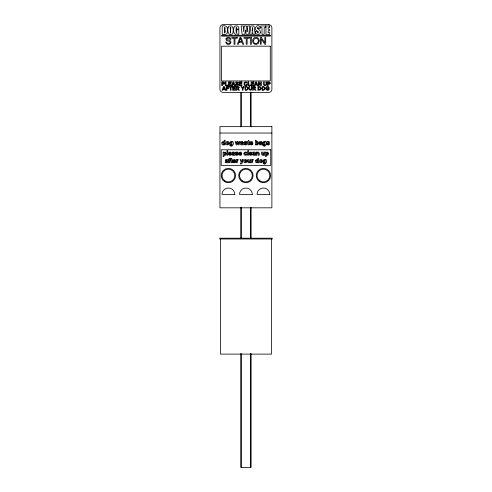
<?xml version="1.0" encoding="UTF-8"?>
<svg xmlns="http://www.w3.org/2000/svg" width="492" height="492" viewBox="0 0 492 492"><rect width="100%" height="100%" fill="white"/><g stroke="black" fill="none" stroke-linecap="round" stroke-linejoin="round"><path stroke-width="0.74" d="M220.416 238.995L220.416 354.111L271.584 354.111L271.584 238.995M240.717 353.625L240.717 467.4L251.111 467.4L251.111 353.625M240.717 238.312L240.717 207.562M240.717 126.844L240.717 92.25M241.375 467.4L241.375 353.625M241.375 238.312L241.375 207.562M241.375 126.844L241.375 92.25M250.459 467.4L250.459 353.625M250.459 238.312L250.459 207.562M250.459 126.844L250.459 92.25M251.111 238.312L251.111 207.562M251.111 126.844L251.111 92.25M219.949 133.043L271.885 133.043M219.617 238.196L272.383 238.196M219.617 238.995L272.383 238.995M227.98 160.706L228.165 162.754L227.322 162.754C221.32 163.03 230.25 159.285 225.238 160.38C225.508 159.002 228.251 159.137 227.98 160.706M234.696 153.24L234.881 155.287L234.038 155.287C228.036 155.564 236.966 151.819 231.953 152.914C232.23 151.536 234.973 151.671 234.696 153.24M243.282 142.742L243.472 144.863L242.248 144.691A1.384 1.384 0 0 1 241.455 144.937L240.994 144.869A0.966 0.966 0 0 1 240.514 144.513C239.204 142.569 246.203 142.065 240.44 142.403C240.723 140.976 243.565 141.118 243.282 142.742M255.36 153.24L255.545 155.287L254.702 155.287C248.7 155.564 257.63 151.819 252.617 152.914C252.894 151.536 255.637 151.671 255.36 153.24M262.027 142.742L262.218 144.863L260.994 144.691A1.384 1.384 0 0 1 260.2 144.937L259.739 144.869A0.966 0.966 0 0 1 259.259 144.513C257.949 142.569 264.948 142.065 259.179 142.403C259.469 140.976 262.31 141.118 262.027 142.742M237.218 161.081L237.199 162.754L236.351 162.754L236.351 159.543L237.138 159.543L237.138 159.998L237.673 159.494L238.429 159.629L237.218 161.081M252.359 161.081L252.341 162.754L251.492 162.754L251.492 159.543L252.279 159.543L252.279 159.998L252.814 159.494L253.571 159.629L252.359 161.081M251.892 88.486C251.91 92.385 246.947 89.421 248.903 86.512L249.659 86.512C248.355 90.565 252.476 90.657 251.135 86.512L251.892 86.512L251.892 88.486M266.59 83.911C266.609 87.816 261.646 84.852 263.601 81.943L264.358 81.943C263.054 85.995 267.174 86.088 265.834 81.943L266.59 81.943L266.59 83.911M227.255 31.832C227.974 34.957 224.088 34.458 222.206 34.323L222.206 25.947C226.394 24.668 228.589 27.859 227.255 31.832M229.795 145.085C231.48 148.609 234.555 144.002 232.925 141.536L232.101 141.536L232.101 142.004C230.096 139.808 228.405 144.728 231.049 144.863A1.138 1.138 0 0 0 231.837 144.562L232.046 144.322L231.615 145.515L229.795 145.085M249.795 160.896C249.838 163.528 247.365 161.21 248.577 159.543L247.722 159.543C246.886 161.001 248.196 164.082 249.856 162.274L249.856 162.754L250.643 162.754L250.643 159.543L249.795 159.543L249.795 160.896M262.814 145.085C264.493 148.609 267.574 144.002 265.944 141.536L265.12 141.536L265.12 142.004C263.109 139.808 261.418 144.728 264.069 144.863A1.138 1.138 0 0 0 264.856 144.562L265.065 144.322L264.635 145.515L262.814 145.085M263.146 162.963C264.764 166.364 267.734 161.923 266.166 159.543L265.373 159.543L265.373 159.992C262.5 157.471 262.396 164.697 265.317 162.231L264.899 163.381L263.146 162.963M263.755 153.43C263.798 156.062 261.326 153.744 262.531 152.077L261.683 152.077C260.84 153.535 262.156 156.616 263.817 154.808L263.817 155.287L264.604 155.287L264.604 152.077L263.755 152.077L263.755 153.43M233.829 27.927C232.821 30.123 233.977 36.593 237.292 33.727L237.495 34.323L238.86 34.323L238.86 29.828L236.308 29.828L236.308 31.101L236.75 31.101C235.982 38.019 235.773 22.404 236.683 29.028L238.86 29.028C240.004 25.596 233.952 24.409 233.829 27.927M228.067 27.632C227.575 30.332 227.532 35.818 231.769 34.268A2.005 2.005 0 0 0 232.987 32.638C233.479 29.938 233.522 24.452 229.284 26.002A2.005 2.005 0 0 0 228.067 27.632M257.058 153.381L257.039 155.287L256.191 155.287L256.191 152.077L256.984 152.077L256.984 152.545C258.663 150.749 259.997 153.793 259.118 155.287L258.269 155.287C259.075 154.316 257.814 151.358 257.058 153.381M225.078 31.672L224.967 32.7L224.389 32.89L224.389 27.38L225.041 27.687L225.078 31.672M230.207 27.577L230.52 33.081L230.803 27.349L230.207 27.577M260.286 88.394L260.01 89.439L258.681 89.63L258.681 87.152L259.991 87.361L260.286 88.394M244.782 83.486L244.911 84.63A0.836 0.836 0 0 0 245.317 85.036L245.686 85.11A0.756 0.756 0 0 0 246.308 84.809L246.517 84.316L247.248 84.55L246.246 85.682L244.721 85.467A1.654 1.654 0 0 1 244.106 84.642C242.962 82.539 246.48 80.626 247.242 82.976L246.492 83.154L245.982 82.57L245.323 82.601A0.849 0.849 0 0 0 244.911 83L244.782 83.486M259.179 40.891L258.528 43.13A2.798 2.798 0 0 1 257.574 43.985C255.76 45.061 253.103 43.997 252.759 41.845A4.637 4.637 0 0 1 252.894 39.458L253.577 38.314A2.989 2.989 0 0 1 255.237 37.417L256.824 37.466A3.13 3.13 0 0 1 257.98 38.056L258.78 39.065L259.179 40.891M265.668 88.093L265.994 89.593L267.267 90.313A2.509 2.509 0 0 0 268.466 90.153L269.155 89.747L269.155 88.252L267.525 88.252L267.525 88.886L268.392 88.886L268.392 89.36A1.642 1.642 0 0 1 267.746 89.655L267.279 89.661A0.959 0.959 0 0 1 266.726 89.347L266.596 87.588A0.935 0.935 0 0 1 267.07 87.176L267.814 87.139L268.355 87.693L269.106 87.551L268.927 87.09A1.267 1.267 0 0 0 268.386 86.617L266.615 86.635L265.668 88.093M245.483 88.08C245.016 90.749 248.841 89.396 247.255 87.416A0.916 0.916 0 0 0 246.726 87.115L246.283 87.115A0.929 0.929 0 0 0 245.748 87.416L245.483 88.08M262.353 88.08C261.885 90.749 265.711 89.396 264.124 87.416A0.916 0.916 0 0 0 263.601 87.115L263.152 87.115A0.929 0.929 0 0 0 262.623 87.416L262.353 88.08M228.94 158.947L228.915 159.543L228.442 159.543L228.442 160.208L228.915 160.208L228.915 162.754L229.764 162.754L229.764 160.208L230.397 160.208L230.397 159.543C229.389 159.986 229.709 158.467 230.502 158.947L230.613 158.35L229.905 158.246L228.94 158.947M253.638 40.27L253.761 42.084A2.306 2.306 0 0 0 254.61 43.234C256.953 44.827 259.229 41.574 257.968 39.434A2.159 2.159 0 0 0 256.572 38.216L254.647 38.499L253.638 40.27M221.861 142.791L221.935 143.922A1.513 1.513 0 0 0 222.458 144.679L222.692 144.82A1.236 1.236 0 0 0 223.786 144.802L224.266 144.371L224.266 144.863L225.084 144.863L225.084 140.269L224.204 140.269L224.204 141.924L222.685 141.567L221.861 142.791M255.489 160.749L255.563 161.843A1.458 1.458 0 0 0 256.068 162.575L257.082 162.79L257.814 162.28L257.814 162.754L258.601 162.754L258.601 158.319L257.753 158.319L257.753 159.918L256.283 159.574L255.489 160.749M258.614 143.166L257.759 144.82A1.248 1.248 0 0 1 256.941 144.9L256.184 144.371L256.184 144.863L255.36 144.863L255.36 140.269L256.246 140.269L256.246 141.924L256.941 141.487L258.005 141.708L258.614 143.166M226.252 153.664L225.65 155.109L224.653 155.331L223.971 154.888L223.971 156.505L223.116 156.505L223.116 152.077L223.909 152.077L223.909 152.545L225.428 152.114L226.252 153.664M268.595 153.664L267.992 155.109L266.996 155.331L266.313 154.888L266.313 156.505L265.459 156.505L265.459 152.077L266.252 152.077L266.252 152.545L267.771 152.114L268.595 153.664M260.391 32.183C260.698 35.799 254.216 34.864 255.477 31.322L257.5 31.322C256.676 33.505 259.136 33.382 258.115 31.439C251.203 29.28 259.376 21.463 260.207 28.481L258.183 28.481L258.109 27.306L257.55 27.349L257.562 28.468L260.01 30.393L260.391 32.183M261.067 88.425L260.317 90.054L257.925 90.264L257.925 86.512L260.329 86.721L261.067 88.425M228.423 153.326C227.802 155.158 230.748 156.222 231.351 154.408L229.696 154.672L229.272 153.928L231.4 153.928L231.185 152.741A1.322 1.322 0 0 0 230.514 152.12L229.038 152.256L228.423 153.326M232.716 160.792C232.095 162.624 235.041 163.688 235.65 161.874L233.989 162.139L233.565 161.394L235.693 161.394L235.477 160.208A1.322 1.322 0 0 0 234.807 159.586L233.331 159.722L232.716 160.792M238.755 153.326C238.134 155.158 241.08 156.222 241.689 154.408L240.028 154.672L239.604 153.928L241.732 153.928L241.517 152.741A1.322 1.322 0 0 0 240.846 152.12L239.37 152.256L238.755 153.326M249.087 153.326C248.46 155.158 251.406 156.222 252.015 154.408L250.36 154.672L249.93 153.928L252.064 153.928L251.843 152.741A1.322 1.322 0 0 0 251.178 152.12L249.702 152.256L249.087 153.326M249.813 142.834C249.167 144.734 252.224 145.835 252.851 143.953L251.135 144.224L250.692 143.455L252.9 143.455L252.673 142.225A1.371 1.371 0 0 0 251.978 141.579L250.453 141.721L249.813 142.834M243.983 153.307C243.3 155.294 246.621 156.241 246.984 154.199L246.154 154.058L245.25 154.605L244.832 153.621L245.244 152.723L246.947 153.024C246.621 151.499 244.057 151.757 243.983 153.307M248.319 88.394C243.86 96.008 243.841 80.75 248.319 88.394M265.194 88.394C260.729 96.008 260.711 80.75 265.194 88.394M239.18 87.564L238.19 88.609L239.481 90.264L238.577 90.264L237.021 88.695L236.867 90.264L236.111 90.264L236.111 86.512L238.577 86.617L239.18 87.564M255.76 87.564L254.77 88.609L256.061 90.264L255.157 90.264L253.601 88.695L253.454 90.264L252.691 90.264L252.691 86.512L255.157 86.617L255.76 87.564M227.144 161.382C226.726 163.455 225.139 160.736 227.144 161.382M233.86 153.916C233.442 155.989 231.861 153.27 233.86 153.916M247.298 28.887L247.052 31.9L246.572 25.947L244.309 25.947L243.706 31.697L243.257 25.947L241.142 25.947L242.113 34.323L244.819 34.323L245.428 29.932L246.086 34.323L248.811 34.323L249.776 25.947L247.66 25.947L247.298 28.887M242.415 143.443C241.984 145.589 240.342 142.772 242.415 143.443M254.524 153.916C254.106 155.989 252.525 153.27 254.524 153.916M261.16 143.443C260.729 145.589 259.081 142.772 261.16 143.443M229.186 143.19L229.155 143.553A1.661 1.661 0 0 1 228.7 144.439C223.011 146.985 227.224 137.44 229.186 143.19M247.076 161.136L247.045 161.487A1.599 1.599 0 0 1 246.609 162.348C241.123 164.795 245.188 155.595 247.076 161.136M262.556 161.136L262.531 161.487A1.599 1.599 0 0 1 262.088 162.348C256.603 164.795 260.668 155.595 262.556 161.136M252.095 32.816L251.965 34.323L249.715 34.323L250.828 25.947L253.977 25.947L255.219 34.323L252.993 34.323L252.876 32.816L252.095 32.816M224.586 83.099L223.946 84.157L222.47 84.28L222.47 85.694L221.714 85.694L221.714 81.943L223.829 81.998L224.586 83.099M270.262 83.099L269.622 84.157L268.146 84.28L268.146 85.694L267.39 85.694L267.39 81.943L269.505 81.998L270.262 83.099M235.373 152.791C234.795 154.187 238.712 154.045 236.775 154.746C235.287 153.602 234.856 155.331 236.775 155.361C241.861 154.162 232.365 152.213 238.128 152.852C237.814 151.696 235.736 151.665 235.373 152.791M244.167 142.274C243.811 143.658 248.017 144.101 245.139 144.168C242.568 143.203 245.846 146.222 246.922 144.439A0.966 0.966 0 0 0 247.138 143.824C245.686 142.317 243.958 142.034 247.021 142.342C246.695 141.136 244.542 141.112 244.167 142.274M266.652 142.274C266.295 143.658 270.502 144.101 267.617 144.168C265.053 143.203 268.325 146.222 269.401 144.439A0.966 0.966 0 0 0 269.616 143.824C268.165 142.317 266.436 142.034 269.505 142.342C269.179 141.136 267.021 141.112 266.652 142.274M225.385 153.67L225.188 154.445L224.413 154.617L224.075 153.049L224.955 152.735L225.385 153.67M267.728 153.67L267.531 154.445L266.756 154.617L266.418 153.049L267.297 152.735L267.728 153.67M257.71 143.209L257.507 143.996L256.67 144.156L256.357 142.52L257.267 142.194L257.71 143.209M230.631 142.686L230.785 143.904L231.843 143.898L231.849 142.385L231.019 142.194L230.631 142.686M263.65 142.686L263.804 143.904L264.856 143.898L264.868 142.385L264.038 142.194L263.65 142.686M263.952 160.656L264.099 161.831L265.114 161.825L265.127 160.361L264.327 160.177L263.952 160.656M224.211 143.209L223.995 143.984L223.134 144.156L222.851 142.52L223.768 142.194L224.211 143.209M257.753 161.161L257.55 161.905L256.726 162.071L256.449 160.497L257.328 160.177L257.753 161.161M252.488 27.81L252.07 31.334L252.82 31.334L252.488 27.81M238.399 87.613L238.11 88.056L236.867 88.099L236.867 87.152L238.011 87.164L238.399 87.613M254.979 87.613L254.69 88.056L253.454 88.099L253.454 87.152L254.592 87.164L254.979 87.613M228.282 143.19C226.566 146.579 226.535 139.833 228.282 143.19M246.203 161.142C244.549 164.408 244.518 157.901 246.203 161.142M261.683 161.142C260.028 164.408 259.997 157.901 261.683 161.142M223.805 83.105L223.485 83.585L222.47 83.64L222.47 82.576L223.546 82.662L223.805 83.105M229.327 153.092L229.284 153.406L230.557 153.406L230.164 152.698L229.327 153.092M233.62 160.558L233.577 160.872L234.85 160.872L234.456 160.164L233.62 160.558M239.659 153.092L239.616 153.406L240.889 153.406L240.496 152.698L239.659 153.092M250.754 142.588L250.705 142.914L252.021 142.914L251.615 142.182L250.754 142.588M249.991 153.092L249.948 153.406L251.215 153.406L250.828 152.698L249.991 153.092M269.481 83.105L269.161 83.585L268.146 83.64L268.146 82.576L269.222 82.662L269.481 83.105M238.534 84.599C238.448 86.248 235.496 86.125 235.49 84.47L236.222 84.403C241.092 86.494 231.197 81.057 238.054 82.189A1.052 1.052 0 0 1 238.399 82.773L237.673 83.05C234.106 82.096 238.577 83.474 238.534 84.599M226.006 38.739C225.305 41.623 229.696 40.436 230.225 42.435C229.912 44.249 226.554 43.862 226.523 42.023L225.674 42.097C228.165 48.585 235.287 40.08 227.07 39.778L226.898 38.782C227.642 37.706 229.967 37.952 230.028 39.458L230.889 39.397C230.822 36.98 226.794 36.611 226.006 38.739M240.471 38.191L239.352 41.488L241.664 41.488L240.471 38.191M237.206 141.536L236.634 143.713L236.006 141.536L235.151 141.536L236.203 144.863L237.058 144.863L237.624 142.723L238.202 144.863L239.044 144.863L240.114 141.536L239.247 141.536L238.608 143.713L238.054 141.536L237.206 141.536M242.538 159.543L241.787 161.819L241.018 159.543L240.114 159.543L241.332 162.76L240.317 163.338L240.397 164.002L241.633 163.861L242.076 163.19L243.417 159.543L242.538 159.543M239.094 42.226L238.349 44.286L237.39 44.286L240.004 37.478L240.975 37.478L243.761 44.286L242.734 44.286L241.941 42.226L239.094 42.226M223.909 87.391L223.399 88.781L224.426 88.781L223.909 87.391M223.171 89.409L222.858 90.264L222.058 90.264L223.516 86.512L224.315 86.512L225.816 90.264L224.992 90.264L224.666 89.409L223.171 89.409M233.368 82.816L232.864 84.212L233.885 84.212L233.368 82.816M232.63 84.839L232.322 85.694L231.517 85.694L232.974 81.943L233.774 81.943L235.281 85.694L234.456 85.694L234.124 84.839L232.63 84.839M256.061 82.816L255.557 84.212L256.578 84.212L256.061 82.816M255.323 84.839L255.016 85.694L254.21 85.694L255.668 81.943L256.473 81.943L257.974 85.694L257.15 85.694L256.818 84.839L255.323 84.839M243.589 86.512L242.728 88L241.843 86.512L240.957 86.512L242.328 88.683L242.328 90.264L243.085 90.264L243.085 88.689L244.463 86.512L243.589 86.512M248.829 140.355L247.544 141.536L248.023 144.5L248.811 144.937L249.505 144.808L249.432 144.125L248.847 144.051L248.829 142.237L249.432 142.237L249.432 141.536L248.829 141.536L248.829 140.355M231.769 158.406L230.527 159.543L230.994 162.403L231.75 162.827L232.421 162.698L232.347 162.04L231.787 161.973L231.769 160.22L232.353 160.22L232.353 159.543L231.769 159.543L231.769 158.406M268.687 24.6L223.147 24.6A3.198 3.198 0 0 0 219.949 27.798L219.949 89.261A3.198 3.198 0 0 0 223.147 92.459L268.687 92.459A3.198 3.198 0 0 0 271.885 89.261L271.885 27.798A3.198 3.198 0 0 0 268.687 24.6M265.465 25.947L260.698 25.947L260.698 27.62L261.99 27.62L261.99 34.323L264.167 34.323L264.167 27.62L265.465 27.62L265.465 25.947M269.591 25.947L265.957 25.947L265.957 34.323L269.739 34.323L269.739 32.65L268.14 32.65L268.14 30.805L269.499 30.805L269.499 29.212L268.14 29.212L268.14 27.62L269.591 27.62L269.591 25.947M270.286 35.301L221.548 35.301L221.548 36.131L270.286 36.131L270.286 35.301M237.212 37.478L231.818 37.478L231.818 38.278L234.057 38.278L234.057 44.286L234.961 44.286L234.961 38.278L237.212 38.278L237.212 37.478M249.37 37.478L243.97 37.478L243.97 38.278L246.215 38.278L246.215 44.286L247.119 44.286L247.119 38.278L249.37 38.278L249.37 37.478M251.35 37.478L250.446 37.478L250.446 44.286L251.35 44.286L251.35 37.478M261.252 37.478L260.329 37.478L260.329 44.286L261.19 44.286L261.19 38.936L264.77 44.286L265.692 44.286L265.692 37.478L264.831 37.478L264.831 42.822L261.252 37.478M270.286 46.18L221.548 46.18L221.548 80.952L270.286 80.952L270.286 46.18M225.982 81.973L225.225 81.973L225.225 85.694L227.864 85.694L227.864 85.061L225.982 85.061L225.982 81.973M231.185 81.943L228.405 81.943L228.405 85.694L231.258 85.694L231.258 85.061L229.161 85.061L229.161 84.04L231.043 84.04L231.043 83.412L229.161 83.412L229.161 82.576L231.185 82.576L231.185 81.943M241.953 81.943L239.173 81.943L239.173 85.694L242.021 85.694L242.021 85.061L239.93 85.061L239.93 84.04L241.812 84.04L241.812 83.412L239.93 83.412L239.93 82.576L241.953 82.576L241.953 81.943M248.675 81.973L247.919 81.973L247.919 85.694L250.557 85.694L250.557 85.061L248.675 85.061L248.675 81.973M253.878 81.943L251.098 81.943L251.098 85.694L253.952 85.694L253.952 85.061L251.855 85.061L251.855 84.04L253.737 84.04L253.737 83.412L251.855 83.412L251.855 82.576L253.878 82.576L253.878 81.943M259.118 81.943L258.38 81.943L258.38 85.694L259.081 85.694L259.081 83.246L260.594 85.694L261.357 85.694L261.357 81.943L260.649 81.943L260.649 84.446L259.118 81.943M228.792 86.512L226.222 86.512L226.222 90.264L226.978 90.264L226.978 88.671L228.546 88.671L228.546 88.037L226.978 88.037L226.978 87.152L228.792 87.152L228.792 86.512M232.126 86.512L229.149 86.512L229.149 87.152L230.262 87.152L230.262 90.264L231.019 90.264L231.019 87.152L232.126 87.152L232.126 86.512M235.397 86.512L232.618 86.512L232.618 90.264L235.465 90.264L235.465 89.63L233.374 89.63L233.374 88.609L235.256 88.609L235.256 87.982L233.374 87.982L233.374 87.152L235.397 87.152L235.397 86.512M271.885 126.647L219.949 126.647L219.949 207.827L271.885 207.827L271.885 126.647M270.754 149.777L221.191 149.777L221.191 165.367L270.754 165.367L270.754 149.777M227.778 150.853L226.923 150.853L226.923 155.287L227.778 155.287L227.778 150.853M248.442 150.853L247.587 150.853L247.587 155.287L248.442 155.287L248.442 150.853M234.795 194.414L222.003 194.414A6.396 6.396 0 0 1 228.399 188.018A6.396 6.396 0 0 1 234.795 194.414M252.31 194.414L239.518 194.414A6.396 6.396 0 0 1 245.914 188.018A6.396 6.396 0 0 1 252.31 194.414M269.825 194.414L257.033 194.414A6.396 6.396 0 0 1 263.429 188.018A6.396 6.396 0 0 1 269.825 194.414M224.506 181.603A7.195 7.195 0 0 0 235.588 175.896A7.195 7.195 0 0 0 225.102 169.156A7.195 7.195 0 0 0 224.506 181.603M242.027 181.603A7.195 7.195 0 0 0 253.103 175.896A7.195 7.195 0 0 0 242.618 169.156A7.195 7.195 0 0 0 242.027 181.603M259.542 181.603A7.195 7.195 0 0 0 270.618 175.896A7.195 7.195 0 0 0 260.133 169.156A7.195 7.195 0 0 0 259.542 181.603M224.942 180.933A6.396 6.396 0 0 0 234.789 175.859A6.396 6.396 0 0 0 225.465 169.869A6.396 6.396 0 0 0 224.942 180.933M242.458 180.933A6.396 6.396 0 0 0 252.304 175.859A6.396 6.396 0 0 0 242.987 169.869A6.396 6.396 0 0 0 242.458 180.933M259.973 180.933A6.396 6.396 0 0 0 269.819 175.859A6.396 6.396 0 0 0 260.502 169.869A6.396 6.396 0 0 0 259.973 180.933"/></g></svg>
